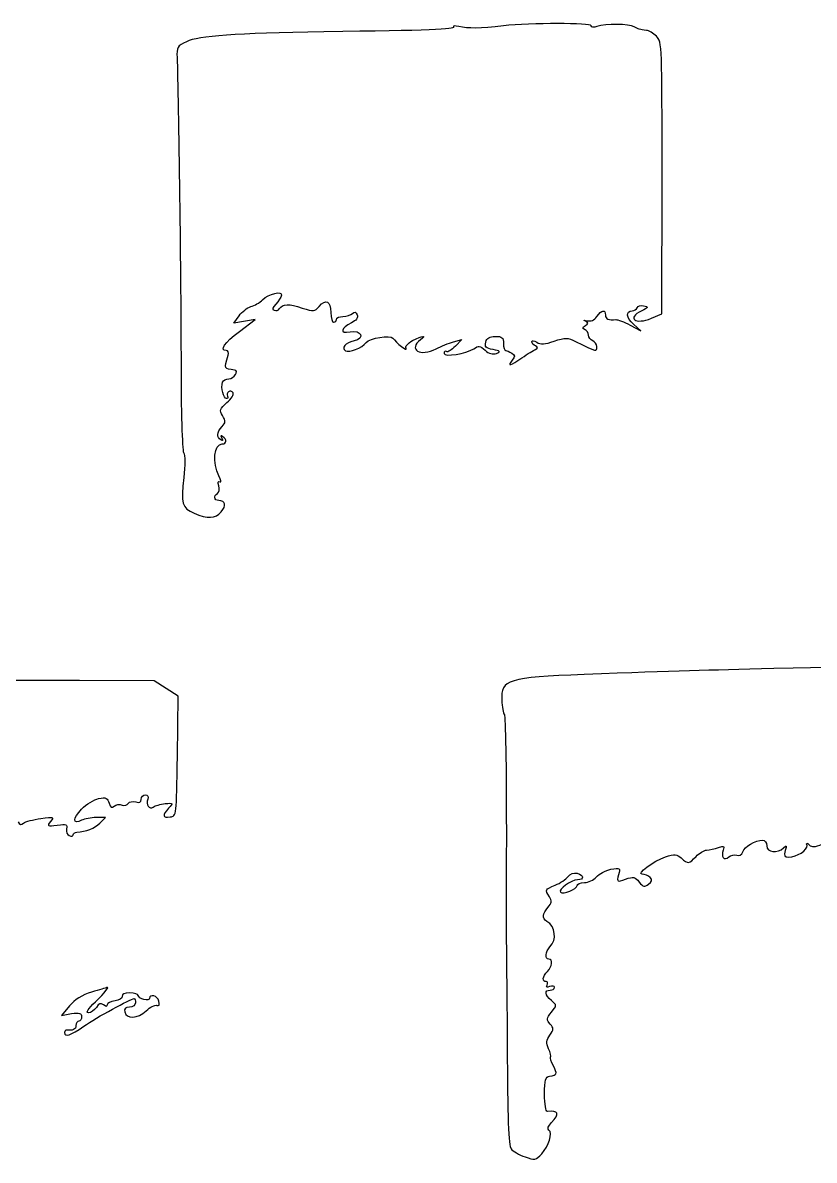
# Model space of a CAD drawing. Extents: x 0 to 69.4, y 0 to 30.3.
# Drawn here: x 4.91 to 9.76, y 15.17 to 22.15 of the extents above; entities that cross this region are included whole.
import ezdxf

# ---------------------------------------------------------------- set-up
doc = ezdxf.new("R2010")
doc.units = 0
doc.header["$MEASUREMENT"] = 0
doc.layers.get('0').update_dxf_attribs({"linetype": 'CONTINUOUS'})

msp = doc.modelspace()

# ---------------------------------------------------------------- linework, layer by layer
at = {"color": 0, "linetype": 'CONTINUOUS'}
for p, q in [((7.85379, 22.1276), (7.85379, 22.1276)), ((8.82417, 20.3606), (8.8259, 21.1937)), ((6.19943, 20.305), (6.23242, 20.3501)), ((6.33138, 20.3258), (6.19943, 20.305)), ((6.23415, 20.2529), (6.33138, 20.3258)), ((8.76167, 20.3344), (8.82417, 20.3606)), ((8.62972, 20.2928), (8.69569, 20.2564)), ((8.69569, 20.2564), (8.65056, 20.2981)), ((7.5465, 20.1904), (7.59858, 20.2043)), ((7.59858, 20.2043), (7.55865, 20.1626)), ((5.71164, 18.1108), (5.2551, 18.1125)), ((5.78456, 18.0639), (5.71164, 18.1108)), ((5.85921, 18.0171), (5.78456, 18.0639)), ((5.854, 17.649), (5.85921, 18.0171)), ((5.41308, 17.2724), (5.35753, 17.2724)), ((5.37836, 17.2376), (5.41308, 17.2724)), ((5.32801, 16.2012), (5.32801, 16.2012)), ((5.1926, 16.1163), (5.14399, 16.0589)), ((5.14399, 16.0589), (5.20475, 16.0693))]:
    msp.add_line(p, q, dxfattribs=at)
for points in [[(7.5465, 22.1207), (7.55692, 22.1051), (7.40246, 22.0999), (6.75146, 22.0912)], [(7.57949, 22.1242), (7.55692, 22.1294), (7.54303, 22.1276), (7.5465, 22.1207)], [(7.85379, 22.1276), (7.70796, 22.1103), (7.63851, 22.1103), (7.57949, 22.1242)], [(8.39193, 22.1276), (8.39193, 22.1468), (8.01867, 22.1468), (7.85379, 22.1276)], [(8.4266, 22.1242), (8.4075, 22.1172), (8.39193, 22.119), (8.39193, 22.1276)], [(8.65403, 22.1225), (8.62625, 22.1399), (8.47868, 22.1415), (8.4266, 22.1242)], [(8.73042, 22.0999), (8.68875, 22.1033), (8.68007, 22.1068), (8.65403, 22.1225)], [(6.75146, 22.0912), (6.20638, 22.0825), (5.98768, 22.0669), (5.90956, 22.0304)], [(8.79118, 22.0635), (8.77208, 22.0825), (8.74431, 22.0999), (8.73042, 22.0999)], [(8.8259, 21.1937), (8.8259, 22.0079), (8.8259, 22.0287), (8.79118, 22.0635)], [(5.90956, 22.0304), (5.854, 22.0044), (5.84879, 21.9958), (5.85226, 21.9333)], [(5.85226, 21.9333), (5.86094, 21.7024), (5.87657, 20.5115), (5.87657, 20.0672)], [(6.30533, 20.4057), (6.32617, 20.4108), (6.35915, 20.43), (6.37651, 20.4474)], [(6.37651, 20.4474), (6.41471, 20.4856), (6.49804, 20.5046), (6.49283, 20.4751)], [(6.49283, 20.4751), (6.4911, 20.4629), (6.47547, 20.4404), (6.45811, 20.4212)], [(6.72368, 20.4074), (6.76361, 20.456), (6.79486, 20.4404), (6.79486, 20.3692)], [(6.23242, 20.3501), (6.24978, 20.3744), (6.28276, 20.3987), (6.30533, 20.4057)], [(6.45811, 20.4212), (6.43554, 20.3987), (6.43207, 20.3883), (6.44769, 20.3831)], [(6.44769, 20.3831), (6.45985, 20.3779), (6.47374, 20.3831), (6.48068, 20.3935)], [(6.48068, 20.3935), (6.49804, 20.4231), (6.53965, 20.4247), (6.61951, 20.3969)], [(6.61951, 20.3969), (6.69069, 20.3744), (6.6959, 20.3744), (6.72368, 20.4074)], [(6.92854, 20.364), (6.94069, 20.3761), (6.94938, 20.3744), (6.95632, 20.3553)], [(8.4266, 20.3449), (8.45611, 20.3865), (8.47868, 20.39), (8.47868, 20.3536)], [(8.65056, 20.2981), (8.60542, 20.3379), (8.60194, 20.3796), (8.64361, 20.3796)], [(8.7009, 20.3796), (8.60542, 20.3344), (8.66271, 20.2928), (8.76167, 20.3344)], [(8.64361, 20.3796), (8.65576, 20.3796), (8.66965, 20.3883), (8.67313, 20.3987)], [(8.67313, 20.3987), (8.6766, 20.4092), (8.69569, 20.4143), (8.71306, 20.4108)], [(8.71306, 20.4108), (8.74431, 20.4039), (8.74257, 20.4004), (8.7009, 20.3796)], [(6.79486, 20.3692), (6.79486, 20.3362), (6.80354, 20.3101), (6.81222, 20.3101)], [(6.81222, 20.3101), (6.82264, 20.3101), (6.82958, 20.3189), (6.82958, 20.3275)], [(6.82958, 20.3275), (6.82958, 20.3379), (6.84694, 20.3449), (6.86951, 20.3449)], [(6.9216, 20.3067), (6.85389, 20.2737), (6.84868, 20.239), (6.91292, 20.2511)], [(6.86951, 20.3449), (6.89208, 20.3449), (6.91813, 20.3536), (6.92854, 20.364)], [(6.95632, 20.3553), (6.96326, 20.3379), (6.95111, 20.3206), (6.9216, 20.3067)], [(8.35547, 20.3171), (8.34158, 20.3224), (8.34679, 20.324), (8.36589, 20.3189)], [(8.35547, 20.2893), (8.37457, 20.3032), (8.37457, 20.3085), (8.35547, 20.3171)], [(8.36589, 20.3189), (8.38846, 20.3136), (8.41097, 20.3224), (8.4266, 20.3449)], [(8.47868, 20.3536), (8.47868, 20.3293), (8.49778, 20.3206), (8.54292, 20.3258)], [(8.54292, 20.3258), (8.55333, 20.3275), (8.59326, 20.3119), (8.62972, 20.2928)], [(6.15429, 20.1365), (6.11089, 20.1365), (6.14214, 20.1851), (6.23415, 20.2529)], [(6.91292, 20.2511), (6.98236, 20.265), (7.00662, 20.2112), (6.93722, 20.1956)], [(7.01183, 20.1851), (7.03267, 20.2129), (7.1594, 20.2337), (7.17503, 20.2129)], [(8.35374, 20.2633), (8.33637, 20.2703), (8.33637, 20.2772), (8.35547, 20.2893)], [(8.37457, 20.2303), (8.37457, 20.2442), (8.36415, 20.2599), (8.35374, 20.2633)], [(6.93722, 20.1956), (6.8834, 20.1817), (6.85736, 20.1522), (6.88514, 20.1349)], [(6.88514, 20.1349), (6.90771, 20.121), (6.98583, 20.1522), (7.01183, 20.1851)], [(7.17503, 20.2129), (7.19412, 20.1851), (7.27051, 20.1261), (7.25662, 20.1487)], [(7.25662, 20.1487), (7.24968, 20.1626), (7.26531, 20.18), (7.29656, 20.1974)], [(7.34517, 20.2025), (7.26704, 20.1418), (7.34343, 20.0967), (7.44065, 20.1469)], [(7.29656, 20.1974), (7.35906, 20.2286), (7.3851, 20.2321), (7.34517, 20.2025)], [(7.44065, 20.1469), (7.47185, 20.1626), (7.51872, 20.1817), (7.5465, 20.1904)], [(7.6715, 20.1469), (7.69928, 20.1678), (7.70969, 20.1661), (7.74094, 20.1383)], [(7.78956, 20.1418), (7.74615, 20.1504), (7.73747, 20.1592), (7.74442, 20.1886)], [(7.74442, 20.1886), (7.75136, 20.2129), (7.76872, 20.2233), (7.80344, 20.2233)], [(7.80344, 20.2233), (7.84511, 20.2233), (7.85379, 20.2164), (7.85379, 20.18)], [(7.85379, 20.18), (7.85379, 20.1557), (7.859, 20.1365), (7.86768, 20.1365)], [(8.02735, 20.1904), (8.02735, 20.199), (8.04124, 20.1974), (8.0586, 20.1869)], [(8.04992, 20.1643), (8.03776, 20.1696), (8.02735, 20.1817), (8.02735, 20.1904)], [(8.04992, 20.1435), (8.06554, 20.1522), (8.06554, 20.1557), (8.04992, 20.1643)], [(8.0586, 20.1869), (8.08117, 20.1731), (8.10721, 20.1731), (8.1645, 20.1939)], [(8.1645, 20.1939), (8.23221, 20.2164), (8.24783, 20.2164), (8.29471, 20.1921)], [(8.29471, 20.1921), (8.42833, 20.1261), (8.4266, 20.1261), (8.4266, 20.1608)], [(8.40061, 20.1956), (8.38672, 20.2008), (8.37457, 20.2164), (8.37457, 20.2303)], [(8.4266, 20.1608), (8.4266, 20.1747), (8.41444, 20.1886), (8.40061, 20.1956)], [(6.20464, 20.0168), (6.13867, 20.0256), (6.1404, 20.0203), (6.16471, 20.1071)], [(6.16471, 20.1071), (6.16992, 20.1226), (6.16471, 20.1365), (6.15429, 20.1365)], [(7.48921, 20.1192), (7.48921, 20.095), (7.62463, 20.1158), (7.6715, 20.1469)], [(7.50483, 20.1296), (7.49615, 20.1349), (7.48921, 20.1296), (7.48921, 20.1192)], [(7.55865, 20.1626), (7.53608, 20.14), (7.51178, 20.1244), (7.50483, 20.1296)], [(7.74094, 20.1383), (7.76351, 20.1175), (7.78782, 20.1106), (7.81039, 20.1192)], [(7.81039, 20.1192), (7.83817, 20.1296), (7.83469, 20.1331), (7.78956, 20.1418)], [(7.86768, 20.1365), (7.87463, 20.1365), (7.89025, 20.1296), (7.90414, 20.121)], [(7.90414, 20.121), (7.92497, 20.1071), (7.92497, 20.1001), (7.90761, 20.0776)], [(7.96658, 20.0915), (8.00131, 20.1158), (8.03776, 20.1383), (8.04992, 20.1435)], [(5.87657, 20.0672), (5.87657, 19.7668), (5.88351, 19.529), (5.89219, 19.5117)], [(7.90761, 20.0776), (7.87463, 20.0376), (7.89546, 20.0429), (7.96658, 20.0915)], [(6.13172, 19.9422), (6.13519, 19.9543), (6.15256, 19.9631), (6.16992, 19.9631)], [(6.16992, 19.9631), (6.20117, 19.9631), (6.23415, 20.0133), (6.20464, 20.0168)], [(6.15603, 19.8415), (6.13693, 19.8415), (6.11957, 19.9092), (6.13172, 19.9422)], [(6.19596, 19.8762), (6.18901, 19.8867), (6.17686, 19.8901), (6.16818, 19.8832)], [(6.13172, 19.7374), (6.11089, 19.7703), (6.11436, 19.779), (6.15776, 19.8172)], [(6.16818, 19.8832), (6.1595, 19.8779), (6.15603, 19.8658), (6.16124, 19.8571)], [(6.16124, 19.8571), (6.16818, 19.8485), (6.16471, 19.8415), (6.15603, 19.8415)], [(6.15776, 19.8172), (6.18554, 19.8397), (6.20117, 19.8675), (6.19596, 19.8762)], [(6.12825, 19.6696), (6.15082, 19.6939), (6.15082, 19.7043), (6.13172, 19.7374)], [(6.12131, 19.5881), (6.09353, 19.6054), (6.09526, 19.6332), (6.12825, 19.6696)], [(6.13172, 19.6089), (6.11957, 19.6175), (6.11783, 19.614), (6.12651, 19.5985)], [(6.12825, 19.5637), (6.15776, 19.5637), (6.1595, 19.5915), (6.13172, 19.6089)], [(6.10915, 19.3675), (6.06749, 19.4474), (6.07964, 19.5637), (6.12825, 19.5637)], [(6.12651, 19.5985), (6.13519, 19.5828), (6.13346, 19.5793), (6.12131, 19.5881)], [(5.89219, 19.5117), (5.90261, 19.4925), (5.90261, 19.4335), (5.89393, 19.3571)], [(5.89393, 19.3571), (5.8731, 19.1992), (5.88351, 19.1697), (5.95643, 19.1385)], [(6.10742, 19.3068), (6.10047, 19.3293), (6.10394, 19.3381), (6.1161, 19.3311)], [(6.1161, 19.3311), (6.12478, 19.3242), (6.12304, 19.3415), (6.10915, 19.3675)], [(6.10742, 19.2165), (6.07964, 19.2165), (6.07443, 19.2443), (6.10047, 19.2599)], [(6.10047, 19.2599), (6.11089, 19.2668), (6.11436, 19.2876), (6.10742, 19.3068)], [(6.12304, 19.1471), (6.15603, 19.1853), (6.14908, 19.2165), (6.10742, 19.2165)], [(5.95643, 19.1385), (6.03971, 19.1037), (6.08658, 19.1054), (6.12304, 19.1471)], [(10.2771, 18.215), (10.265, 18.2028), (10.1834, 18.1993), (9.51156, 18.1854)], [(8.34853, 18.149), (7.88157, 18.1317), (7.83643, 18.1178), (7.84338, 17.9928)], [(9.51156, 18.1854), (9.08626, 18.175), (8.94217, 18.1715), (8.34853, 18.149)], [(5.2551, 18.1125), (5.00342, 18.1143), (4.79335, 18.1125), (4.78988, 18.109)], [(7.84338, 17.9928), (7.84511, 17.9511), (7.85206, 17.9111), (7.859, 17.9025)], [(7.859, 17.9025), (7.86594, 17.8956), (7.87115, 17.5779), (7.87115, 17.1942)], [(5.8106, 17.2758), (5.84879, 17.281), (5.84879, 17.2828), (5.854, 17.649)], [(5.26725, 17.3244), (5.29503, 17.3539), (5.34364, 17.3817), (5.37142, 17.3886)], [(5.37142, 17.3886), (5.41656, 17.3974), (5.42697, 17.3921), (5.43565, 17.3608)], [(5.55371, 17.3592), (5.56065, 17.3696), (5.57969, 17.3731), (5.59879, 17.3678)], [(5.59879, 17.3678), (5.62136, 17.3608), (5.63178, 17.3643), (5.63178, 17.3835)], [(5.63178, 17.3835), (5.63178, 17.399), (5.64393, 17.4112), (5.65782, 17.4112)], [(5.65782, 17.4112), (5.67171, 17.4112), (5.67865, 17.4008), (5.67344, 17.3851)], [(5.67344, 17.3851), (5.65956, 17.3522), (5.68213, 17.3192), (5.70643, 17.3365)], [(5.26725, 17.255), (5.21169, 17.2254), (5.21169, 17.2671), (5.26725, 17.3244)], [(5.43565, 17.3608), (5.4426, 17.3331), (5.45128, 17.3279), (5.4669, 17.3418)], [(5.4669, 17.3418), (5.47906, 17.3522), (5.49989, 17.3557), (5.51551, 17.3487)], [(5.51551, 17.3487), (5.5294, 17.3435), (5.54676, 17.3487), (5.55371, 17.3592)], [(5.70643, 17.3365), (5.71858, 17.3453), (5.74983, 17.3539), (5.77935, 17.3574)], [(5.80018, 17.3296), (5.76025, 17.2844), (5.76199, 17.2689), (5.8106, 17.2758)], [(5.77935, 17.3574), (5.82969, 17.3626), (5.82969, 17.3608), (5.80018, 17.3296)], [(4.87842, 17.2462), (4.8871, 17.2272), (4.89578, 17.2237), (4.9114, 17.2376)], [(4.9114, 17.2376), (4.92182, 17.2462), (4.97043, 17.2601), (5.01731, 17.2671)], [(5.01731, 17.2671), (5.09711, 17.2775), (5.10058, 17.2758), (5.07633, 17.2481)], [(5.07633, 17.2481), (5.05376, 17.2185), (5.0555, 17.2168), (5.11794, 17.2254)], [(5.23774, 17.1821), (5.29503, 17.1856), (5.34711, 17.2064), (5.37836, 17.2376)], [(5.35753, 17.2724), (5.32454, 17.2724), (5.28461, 17.2636), (5.26725, 17.255)], [(5.11794, 17.2254), (5.17524, 17.2324), (5.18218, 17.2307), (5.17524, 17.2029)], [(5.17524, 17.2029), (5.17003, 17.1837), (5.17697, 17.1664), (5.19086, 17.1612)], [(5.19086, 17.1612), (5.20475, 17.156), (5.21517, 17.1578), (5.21517, 17.1664)], [(5.21517, 17.1664), (5.21517, 17.1733), (5.22558, 17.1803), (5.23774, 17.1821)], [(7.87115, 17.1942), (7.87115, 16.8122), (7.86942, 16.4964), (7.87115, 16.4911)], [(9.17133, 17.0883), (9.20606, 17.1004), (9.21126, 17.0987), (9.20085, 17.0726)], [(9.32064, 17.0622), (9.33106, 17.0935), (9.39871, 17.1335), (9.44211, 17.1335)], [(9.44211, 17.1335), (9.456, 17.1335), (9.46815, 17.1178), (9.46815, 17.0987)], [(9.46815, 17.0987), (9.46815, 17.0587), (9.53412, 17.0501), (9.57058, 17.0865)], [(9.57058, 17.0865), (9.58968, 17.1039), (9.59142, 17.1004), (9.581, 17.0692)], [(9.60183, 17.0293), (9.65218, 17.0293), (9.71989, 17.0726), (9.71468, 17.1004)], [(9.71468, 17.1004), (9.70947, 17.1196), (9.71294, 17.1196), (9.72857, 17.1039)], [(9.72857, 17.1039), (9.74419, 17.09), (9.76329, 17.09), (9.80843, 17.1092)], [(8.70438, 16.9251), (8.66444, 16.9251), (8.77208, 17.005), (8.84674, 17.031)], [(8.84674, 17.031), (8.90397, 17.0483), (8.91613, 17.0483), (8.9439, 17.024)], [(8.9439, 17.024), (8.98557, 16.9858), (8.99078, 16.9876), (9.03418, 17.0328)], [(9.03418, 17.0328), (9.05328, 17.0536), (9.08279, 17.071), (9.09842, 17.0726)], [(9.09842, 17.0726), (9.11578, 17.0744), (9.14876, 17.0814), (9.17133, 17.0883)], [(9.20085, 17.0726), (9.18522, 17.031), (9.20606, 17.005), (9.23557, 17.031)], [(9.23557, 17.031), (9.24772, 17.0414), (9.27029, 17.0467), (9.28418, 17.0414)], [(9.28418, 17.0414), (9.29981, 17.0344), (9.31369, 17.0432), (9.32064, 17.0622)], [(9.581, 17.0692), (9.57232, 17.0379), (9.57753, 17.0293), (9.60183, 17.0293)], [(8.42313, 16.9078), (8.44049, 16.9268), (8.47868, 16.9476), (8.51167, 16.9546)], [(8.51167, 16.9546), (8.56896, 16.965), (8.57069, 16.9633), (8.55854, 16.9199)], [(8.17144, 16.8574), (8.20096, 16.8696), (8.23742, 16.8939), (8.24783, 16.9094)], [(8.30686, 16.8904), (8.26867, 16.8904), (8.18707, 16.8296), (8.20269, 16.814)], [(8.24783, 16.9094), (8.26172, 16.9268), (8.28429, 16.9356), (8.30512, 16.9303)], [(8.30512, 16.9303), (8.34853, 16.9182), (8.35026, 16.8904), (8.30686, 16.8904)], [(8.35026, 16.8731), (8.37457, 16.8731), (8.4075, 16.8886), (8.42313, 16.9078)], [(8.55854, 16.9199), (8.54813, 16.8765), (8.54986, 16.8747), (8.60194, 16.8939)], [(8.60194, 16.8939), (8.65056, 16.9112), (8.66097, 16.9078), (8.68528, 16.8765)], [(8.75299, 16.9043), (8.74083, 16.9164), (8.72, 16.9251), (8.70438, 16.9251)], [(8.74257, 16.8626), (8.76514, 16.88), (8.76861, 16.8886), (8.75299, 16.9043)], [(8.13499, 16.7862), (8.10721, 16.8314), (8.10721, 16.8314), (8.17144, 16.8574)], [(8.20269, 16.814), (8.21832, 16.7985), (8.30512, 16.8331), (8.30512, 16.8557)], [(8.30512, 16.8557), (8.30512, 16.8643), (8.32596, 16.8731), (8.35026, 16.8731)], [(8.68528, 16.8765), (8.70958, 16.8453), (8.71826, 16.8435), (8.74257, 16.8626)], [(8.12631, 16.7203), (8.15061, 16.7481), (8.15235, 16.7603), (8.13499, 16.7862)], [(8.11936, 16.6353), (8.08811, 16.6543), (8.09158, 16.6821), (8.12631, 16.7203)], [(8.13846, 16.479), (8.18186, 16.5224), (8.17318, 16.604), (8.11936, 16.6353)], [(7.87115, 16.4911), (7.87115, 16.486), (7.87463, 16.2082), (7.87636, 15.8732)], [(8.13151, 16.4043), (8.10547, 16.4043), (8.11068, 16.4494), (8.13846, 16.479)], [(8.12283, 16.3281), (8.15235, 16.3575), (8.15756, 16.4043), (8.13151, 16.4043)], [(8.11589, 16.2656), (8.08811, 16.2656), (8.09332, 16.2985), (8.12283, 16.3281)], [(8.1211, 16.2447), (8.12804, 16.2568), (8.12457, 16.2656), (8.11589, 16.2656)], [(5.32801, 16.2012), (5.27072, 16.1839), (5.22385, 16.1544), (5.1926, 16.1163)], [(5.42003, 16.229), (5.41656, 16.2274), (5.37663, 16.2151), (5.32801, 16.2012)], [(5.35232, 16.1422), (5.40961, 16.1978), (5.4426, 16.2394), (5.42003, 16.229)], [(5.56239, 16.1961), (5.5294, 16.1961), (5.51204, 16.1874), (5.51551, 16.1753)], [(5.61442, 16.1804), (5.61442, 16.1892), (5.59185, 16.1961), (5.56239, 16.1961)], [(5.74115, 16.1457), (5.73247, 16.1788), (5.68386, 16.1926), (5.68386, 16.1631)], [(8.14714, 16.1492), (8.10721, 16.1839), (8.10374, 16.2135), (8.14019, 16.2135)], [(8.13672, 16.236), (8.11762, 16.229), (8.11242, 16.2308), (8.1211, 16.2447)], [(8.16624, 16.2308), (8.16624, 16.2394), (8.15408, 16.2413), (8.13672, 16.236)], [(8.14019, 16.2135), (8.15408, 16.2135), (8.16624, 16.2204), (8.16624, 16.2308)], [(5.28114, 15.9929), (5.35579, 16.045), (5.56928, 16.1614), (5.58838, 16.1614)], [(5.30892, 16.0746), (5.29156, 16.0746), (5.30718, 16.0989), (5.35232, 16.1422)], [(5.40093, 16.1232), (5.38357, 16.1371), (5.37315, 16.1336), (5.35753, 16.1075)], [(5.4235, 16.1232), (5.4235, 16.111), (5.41656, 16.111), (5.40093, 16.1232)], [(5.47211, 16.1475), (5.44433, 16.144), (5.4235, 16.1336), (5.4235, 16.1232)], [(5.51551, 16.1753), (5.51725, 16.1614), (5.49815, 16.151), (5.47211, 16.1475)], [(5.59706, 16.1353), (5.59706, 16.1197), (5.58143, 16.1093), (5.56065, 16.1093)], [(5.58838, 16.1614), (5.59358, 16.1614), (5.59706, 16.1492), (5.59706, 16.1353)], [(5.64914, 16.1561), (5.63004, 16.1614), (5.61442, 16.1718), (5.61442, 16.1804)], [(5.68386, 16.1631), (5.68386, 16.1544), (5.66824, 16.151), (5.64914, 16.1561)], [(5.66303, 16.0867), (5.68733, 16.1093), (5.71685, 16.1249), (5.729, 16.1197)], [(5.729, 16.1197), (5.74115, 16.1144), (5.74636, 16.1232), (5.74115, 16.1457)], [(8.14714, 16.0781), (8.18186, 16.1197), (8.18186, 16.1214), (8.14714, 16.1492)], [(5.20475, 16.0693), (5.2551, 16.0762), (5.26725, 16.0728), (5.26725, 16.0503)], [(5.26725, 16.0503), (5.26725, 16.0346), (5.26031, 16.0225), (5.24989, 16.0225)], [(5.35753, 16.1075), (5.34538, 16.0901), (5.32454, 16.0746), (5.30892, 16.0746)], [(5.56065, 16.1093), (5.53635, 16.1093), (5.52767, 16.1006), (5.53114, 16.0797)], [(5.53114, 16.0797), (5.53982, 16.0346), (5.61094, 16.0381), (5.66303, 16.0867)], [(8.14019, 16.0051), (8.11589, 16.0311), (8.11762, 16.0399), (8.14714, 16.0781)], [(5.16308, 15.9531), (5.16308, 15.9235), (5.19607, 15.9339), (5.28114, 15.9929)], [(5.23253, 15.9964), (5.23253, 15.9721), (5.21169, 15.9635), (5.17697, 15.9686)], [(5.24989, 16.0225), (5.24121, 16.0225), (5.23253, 16.0103), (5.23253, 15.9964)], [(8.13846, 15.9374), (8.16276, 15.9721), (8.16276, 15.9808), (8.14019, 16.0051)], [(5.17697, 15.9686), (5.16829, 15.9686), (5.16308, 15.9635), (5.16308, 15.9531)], [(8.12978, 15.8542), (8.11415, 15.8887), (8.11589, 15.9061), (8.13846, 15.9374)], [(7.87636, 15.8732), (7.8781, 15.4357), (7.88504, 15.2569), (7.90067, 15.2396)], [(8.14193, 15.8021), (8.14714, 15.8056), (8.14193, 15.8299), (8.12978, 15.8542)], [(8.15929, 15.7482), (8.1454, 15.7743), (8.13846, 15.7986), (8.14193, 15.8021)], [(8.13672, 15.6857), (8.1836, 15.6926), (8.18533, 15.6979), (8.15929, 15.7482)], [(8.10547, 15.5746), (8.10547, 15.6649), (8.11068, 15.6806), (8.13672, 15.6857)], [(8.12283, 15.4688), (8.11242, 15.4688), (8.10547, 15.5139), (8.10547, 15.5746)], [(8.14887, 15.401), (8.19922, 15.4565), (8.19228, 15.4757), (8.12283, 15.4688)], [(8.08811, 15.2101), (8.13151, 15.2569), (8.15756, 15.3386), (8.13151, 15.3542)], [(8.13151, 15.3542), (8.1211, 15.3611), (8.12804, 15.3803), (8.14887, 15.401)], [(7.90067, 15.2396), (7.91108, 15.2257), (7.94922, 15.2032), (7.98568, 15.191)], [(7.98568, 15.191), (8.04471, 15.1701), (8.05165, 15.1701), (8.08811, 15.2101)]]:
    msp.add_open_spline(points, degree=3, dxfattribs=at)

doc.saveas('drawing.dxf')
